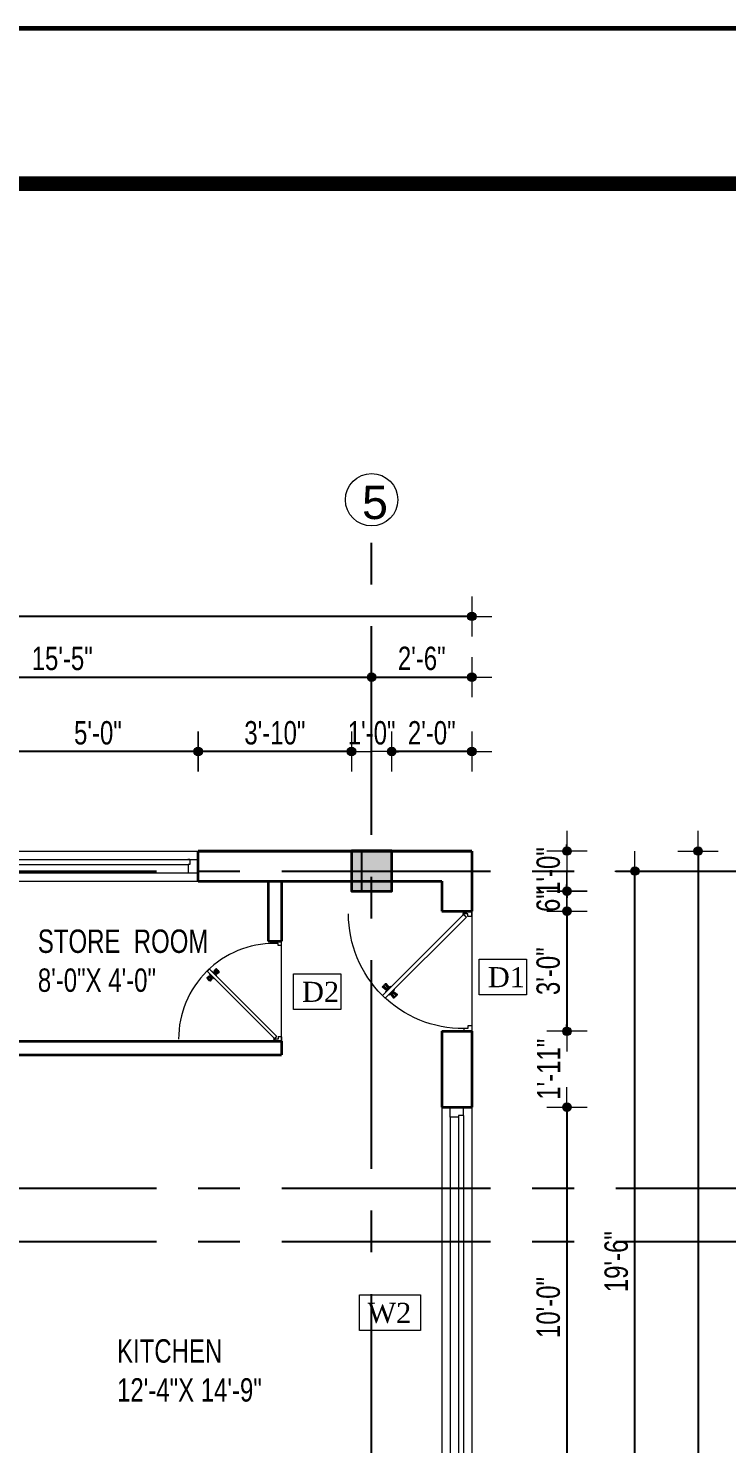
# Model space of a CAD drawing. Header units: inches. Extents: x 108286 to 1018414, y -1240248 to 57686.
# Drawn here: x 503304.4 to 503513.5, y -615764.9 to -615341 of the extents above; entities that cross this region are included whole.
import ezdxf

# ---------------------------------------------------------------- set-up
doc = ezdxf.new("R2010")
doc.units = ezdxf.units.IN
doc.header["$MEASUREMENT"] = 0
doc.linetypes.add('CENTERX2', pattern=[4, 2.5, -0.5, 0.5, -0.5])
for name, color, linetype, lineweight in [('DIMENSION', 142, 'Continuous', 13), ('dimentions', 123, 'Continuous', 9), ('DOOR - ELE- KHA', 142, 'Continuous', 15), ('DOOR WINDOW', 6, 'Continuous', 0), ('ELEVATION', 31, 'Continuous', 25), ('furniture', 32, 'Continuous', 13), ('pillar', 1, 'Continuous', 35), ('SHEETS', 7, 'Continuous', 60), ('TEXT', 231, 'Continuous', 20), ('WALL', 8, 'Continuous', 35)]:
    doc.layers.add(name, color=color, linetype=linetype, lineweight=lineweight)
doc.layers.add('VEHICLE', color=9, linetype='Continuous')
doc.styles.add('7 INCH', font='swisscl.ttf', dxfattribs={"height": 7})
doc.styles.add('7 INCH str', font='times.ttf', dxfattribs={"height": 6})
doc.dimstyles.new('7 INCH', dxfattribs={"dimscale": 0, "dimtxt": 7, "dimasz": 1, "dimexe": 2, "dimexo": 9, "dimgap": 2, "dimtad": 1, "dimdec": 0, "dimzin": 3, "dimdsep": 46, "dimlunit": 4, "dimtxsty": '7 INCH', "dimblk": 'DIM', "dimcen": 3, "dimdle": 3, "dimse1": 1, "dimse2": 1, "dimclrd": 256, "dimclre": 256, "dimclrt": 7, "dimadec": 1, "dimazin": 2, "dimtfac": 1, "dimtdec": 0, "dimtix": 1, "dimtofl": 0, "dimtmove": 2, "dimatfit": 3, "dimldrblk": 'ARW', "dimfxl": 2, "dimfrac": 2, "dimtolj": 2, "dimtzin": 0, "dimarcsym": 0})

# ---------------------------------------------------------------- blocks, each defined once
blk = doc.blocks.new('DFGDG')
at = {"layer": 'pillar'}
blk.add_hatch(color=4, dxfattribs=at).paths.add_polyline_path([(456398.92, -510693.64), (456386.92, -510693.64), (456386.92, -510705.64), (456398.92, -510705.64)])
blk.add_lwpolyline([(456398.92, -510693.64), (456386.92, -510693.64), (456386.92, -510705.64), (456398.92, -510705.64)], close=True, dxfattribs=at)
blk = doc.blocks.new('*U476')
at = {"layer": 'DOOR WINDOW'}
for p, q in [((-184.36, 4.5), (-184.36, -4.5)), ((-184.36, 4.5), (-124.36, 4.5)), ((-124.36, 4.5), (-124.36, -4.5)), ((-124.36, 4.5), (-124.36, -4.5)), ((-124.36, 4.5), (-124.36, -4.5)), ((-181.86, 2), (-184.36, 2)), ((-181.86, 2), (-126.86, 2)), ((-181.86, 2), (-181.86, 0.5)), ((-181.86, 0.5), (-181.36, 0.5)), ((-181.36, 0.5), (-181.36, -2)), ((-181.36, 0.5), (-127.36, 0.5)), ((-126.86, 2), (-127.46, 2)), ((-127.36, 0.5), (-127.36, -2)), ((-126.86, 0.5), (-127.36, 0.5)), ((-127.36, 0.5), (-127.36, -2)), ((-126.86, 0.5), (-127.36, 0.5)), ((-126.86, 2), (-126.86, 0.5)), ((-126.86, 2), (-126.86, 0.5)), ((-126.86, 2), (-124.36, 2)), ((-181.36, -2), (-184.36, -2)), ((-181.36, -2), (-127.36, -2)), ((-127.46, -2), (-127.36, -2)), ((-127.36, -2), (-124.36, -2)), ((-184.36, -4.5), (-124.36, -4.5))]:
    blk.add_line(p, q, dxfattribs=at)
blk = doc.blocks.new('*U479')
at = {"layer": 'DOOR WINDOW'}
for p, q in [((-184.36, 4.5), (-184.36, -4.5)), ((-184.36, 4.5), (-64.36, 4.5)), ((-64.36, 4.5), (-64.36, -4.5)), ((-64.36, 4.5), (-64.36, -4.5)), ((-64.36, 4.5), (-64.36, -4.5)), ((-181.86, 2), (-184.36, 2)), ((-181.86, 2), (-66.86, 2)), ((-181.86, 2), (-181.86, 0.5)), ((-181.86, 0.5), (-181.36, 0.5)), ((-181.36, 0.5), (-181.36, -2)), ((-181.36, 0.5), (-67.36, 0.5)), ((-66.86, 2), (-67.46, 2)), ((-67.36, 0.5), (-67.36, -2)), ((-66.86, 0.5), (-67.36, 0.5)), ((-67.36, 0.5), (-67.36, -2)), ((-66.86, 0.5), (-67.36, 0.5)), ((-66.86, 2), (-66.86, 0.5)), ((-66.86, 2), (-66.86, 0.5)), ((-66.86, 2), (-64.36, 2)), ((-181.36, -2), (-184.36, -2)), ((-181.36, -2), (-67.36, -2)), ((-67.46, -2), (-67.36, -2)), ((-67.36, -2), (-64.36, -2)), ((-184.36, -4.5), (-64.36, -4.5))]:
    blk.add_line(p, q, dxfattribs=at)
blk = doc.blocks.new('2ft6in')
at = {"layer": 'DOOR - ELE- KHA'}
for p, q in [((0.84, 2.1), (21.02, 22.28)), ((21.71, 21.6), (1.47, 1.37)), ((18.81, 20.78), (18.04, 21.4)), ((18.06, 21.44), (18.48, 21.86)), ((18.74, 20.79), (18.06, 21.34)), ((18.08, 21.51), (18.45, 21.88)), ((18.11, 21.49), (18.08, 21.51)), ((18.86, 20.83), (18.08, 21.46)), ((18.95, 20.92), (18.2, 21.58)), ((18.44, 21.9), (18.31, 21.77)), ((18.33, 21.76), (18.31, 21.77)), ((19.07, 21.03), (18.34, 21.72)), ((18.44, 21.9), (18.56, 22.02)), ((18.82, 22.25), (18.45, 21.88)), ((18.9, 22.28), (18.48, 21.86)), ((18.58, 22.01), (18.56, 22.02)), ((19.3, 21.26), (18.61, 22)), ((19.42, 21.38), (18.75, 22.14)), ((18.84, 22.23), (18.82, 22.25)), ((19.51, 21.48), (18.88, 22.26)), ((19.55, 21.53), (18.93, 22.3)), ((19.54, 21.59), (18.99, 22.27)), ((19.54, 21.5), (19.18, 21.15)), ((19.45, 21.31), (19.24, 21.1)), ((19.55, 21.22), (19.33, 21.01)), ((19.47, 21.15), (19.38, 21.24)), ((19.51, 21.19), (19.42, 21.28)), ((19.53, 21.21), (19.44, 21.3)), ((19.45, 21.41), (19.45, 21.41)), ((19.54, 21.22), (19.45, 21.31)), ((19.89, 21.24), (19.58, 21.08)), ((20.07, 21.42), (19.64, 21.15)), ((19.64, 21.23), (19.64, 21.23)), ((19.74, 21.24), (19.73, 21.23)), ((20.12, 21.49), (19.74, 21.24)), ((20.22, 21.48), (20.22, 21.49)), ((21.71, 21.6), (21.02, 22.28)), ((18.83, 20.8), (19.18, 21.15)), ((18.84, 20.21), (19.1, 20.6)), ((18.85, 20.11), (18.84, 20.12)), ((18.91, 20.27), (19.19, 20.69)), ((18.92, 20.89), (18.93, 20.88)), ((19.02, 20.88), (19.24, 21.1)), ((19.13, 20.8), (19.03, 20.9)), ((19.12, 20.8), (19.03, 20.89)), ((19.15, 20.82), (19.05, 20.92)), ((19.09, 20.44), (19.25, 20.76)), ((19.19, 20.87), (19.1, 20.96)), ((19.1, 20.7), (19.11, 20.69)), ((19.1, 20.6), (19.1, 20.6)), ((19.11, 20.79), (19.33, 21.01)), ((19.25, 20.93), (19.16, 21.02)), ((19.28, 20.63), (19.32, 20.83)), ((19.4, 21.08), (19.31, 21.17)), ((19.43, 20.78), (19.4, 20.9)), ((19.55, 20.91), (19.43, 20.94)), ((19.7, 21.06), (19.51, 21.01)), ((19.53, 19.43), (19.54, 19.42)), ((19.64, 19.42), (20.02, 19.67)), ((19.69, 19.49), (20.12, 19.76)), ((19.87, 19.67), (20.18, 19.83)), ((20.02, 19.67), (20.03, 19.68)), ((20.06, 19.85), (20.25, 19.9)), ((20.12, 19.68), (20.12, 19.68)), ((20.21, 20), (20.33, 19.97)), ((20.21, 19.69), (20.43, 19.9)), ((20.21, 19.38), (20.83, 18.61)), ((20.22, 19.41), (20.57, 19.76)), ((20.22, 19.69), (20.31, 19.6)), ((20.22, 19.32), (20.76, 18.64)), ((20.23, 19.7), (20.32, 19.61)), ((20.25, 19.72), (20.34, 19.63)), ((20.25, 19.43), (20.88, 18.65)), ((20.29, 19.76), (20.38, 19.67)), ((20.31, 19.6), (20.52, 19.81)), ((20.31, 19.5), (20.31, 19.5)), ((20.33, 20.13), (20.36, 20.01)), ((20.34, 19.53), (21, 18.77)), ((20.36, 19.83), (20.45, 19.74)), ((20.65, 20.12), (20.43, 19.9)), ((20.48, 20.28), (20.44, 20.08)), ((20.46, 19.64), (21.14, 18.91)), ((20.5, 19.98), (20.6, 19.89)), ((20.67, 20.47), (20.51, 20.15)), ((20.74, 20.03), (20.52, 19.81)), ((20.85, 20.64), (20.57, 20.22)), ((20.93, 20.11), (20.57, 19.76)), ((20.57, 20.04), (20.66, 19.95)), ((20.61, 20.09), (20.7, 19.99)), ((20.63, 20.11), (20.72, 20.01)), ((20.64, 20.11), (20.73, 20.02)), ((20.66, 20.31), (20.65, 20.31)), ((20.65, 20.21), (20.65, 20.22)), ((20.91, 20.7), (20.66, 20.31)), ((20.69, 19.87), (21.42, 19.19)), ((20.81, 19.99), (21.56, 19.33)), ((20.84, 20.02), (20.83, 20.03)), ((20.86, 18.63), (21.28, 19.05)), ((20.9, 20.08), (21.68, 19.45)), ((20.91, 20.8), (20.91, 20.79)), ((20.91, 18.68), (20.94, 18.66)), ((20.94, 18.66), (21.31, 19.03)), ((20.95, 20.13), (21.72, 19.51)), ((21.02, 20.12), (21.7, 19.57)), ((21.18, 18.9), (21.2, 18.89)), ((21.32, 19.01), (21.2, 18.89)), ((21.7, 19.47), (21.28, 19.05)), ((21.67, 19.4), (21.31, 19.03)), ((21.32, 19.01), (21.44, 19.14)), ((21.43, 19.15), (21.44, 19.14)), ((21.65, 19.42), (21.67, 19.4)), ((0, 2), (0, 0)), ((0.6, 2), (0, 2)), ((1.33, 0), (0, 0)), ((0, 0), (30, 0)), ((0.6, 1.26), (0.6, 2.04)), ((0.67, 1.26), (0.6, 1.26)), ((0.67, 1.26), (0.67, 2.01)), ((0.67, 1), (0.67, 1.26)), ((1.33, 1), (0.67, 1)), ((1.31, 1.53), (0.79, 2.06)), ((1.36, 1.58), (0.81, 2.12)), ((1.36, 1.58), (1.31, 1.53)), ((1.47, 1.37), (1.31, 1.53)), ((1.33, 0), (1.33, 1)), ((28.67, 0), (28.67, 1)), ((28.67, 1), (29.33, 1)), ((28.67, 0), (30, 0)), ((29.33, 1), (29.33, 2)), ((29.33, 2), (30, 2)), ((30, 0), (30, 2))]:
    blk.add_line(p, q, dxfattribs=at)
for radius in [0.129, 0.0627]:
    blk.add_circle((0.68, 2.14), radius, dxfattribs=at)
for centre, radius, start, end in [((0.68, 2.14), 28.65, 359.7285, 90.0333), ((18.94, 22.23), 0.0667, 38.9236, 135), ((19.4, 21.36), 0.0667, 315, 45), ((19.49, 21.55), 0.0667, 315, 38.9236), ((19.6, 21.18), 0.0667, 50.2572, 135), ((19.68, 21.28), 0.0667, 230.2572, 315), ((20.17, 21.44), 0.0667, 45, 135), ((18.78, 20.84), 0.0667, 231.0764, 315), ((18.89, 20.16), 0.0667, 135, 225), ((18.97, 20.93), 0.0667, 225, 315), ((19.16, 20.74), 0.0667, 135, 219.7428), ((19.06, 20.65), 0.0667, 315, 39.7428), ((19.59, 19.47), 0.0667, 225, 315), ((20.07, 19.63), 0.0667, 50.2572, 135), ((20.16, 19.73), 0.0667, 230.2572, 315), ((20.27, 19.36), 0.0667, 135, 218.9236), ((20.35, 19.55), 0.0667, 135, 225), ((20.7, 20.26), 0.0667, 135, 219.7428), ((20.6, 20.17), 0.0667, 315, 39.7428), ((20.78, 19.98), 0.0667, 45, 135), ((20.82, 18.68), 0.0667, 218.9236, 315), ((20.87, 20.75), 0.0667, 315, 45), ((20.98, 20.07), 0.0667, 51.0764, 135), ((21.65, 19.52), 0.0667, 315, 51.0764)]:
    blk.add_arc(centre, radius, start, end, dxfattribs=at)
blk = doc.blocks.new('*U482')
at = {"layer": 'DOOR - ELE- KHA'}
blk.add_blockref('2ft6in', (0, 0), dxfattribs=at)
blk = doc.blocks.new('3ft')
at = {"layer": 'DOOR - ELE- KHA'}
for p, q in [((1.01, 2.52), (25.23, 26.74)), ((26.05, 25.92), (1.77, 1.64)), ((22.57, 24.94), (21.65, 25.68)), ((21.67, 25.73), (22.17, 26.23)), ((22.49, 24.95), (21.67, 25.61)), ((22.63, 24.99), (21.69, 25.75)), ((21.7, 25.82), (22.14, 26.26)), ((21.73, 25.79), (21.7, 25.82)), ((22.74, 25.1), (21.84, 25.9)), ((22.13, 26.28), (21.98, 26.13)), ((21.99, 26.11), (21.98, 26.13)), ((22.88, 25.24), (22.01, 26.06)), ((22.13, 26.28), (22.27, 26.42)), ((22.58, 26.7), (22.14, 26.26)), ((22.67, 26.73), (22.17, 26.23)), ((22.29, 26.41), (22.27, 26.42)), ((23.16, 25.52), (22.34, 26.39)), ((23.3, 25.66), (22.5, 26.56)), ((22.61, 26.67), (22.58, 26.7)), ((23.41, 25.77), (22.65, 26.71)), ((23.46, 25.83), (22.72, 26.75)), ((23.45, 25.91), (22.79, 26.73)), ((23.44, 25.81), (23.02, 25.38)), ((23.34, 25.58), (23.08, 25.32)), ((23.46, 25.47), (23.19, 25.21)), ((23.36, 25.37), (23.25, 25.49)), ((23.41, 25.43), (23.3, 25.54)), ((23.33, 25.7), (23.34, 25.69)), ((23.45, 25.46), (23.33, 25.57)), ((23.44, 25.45), (23.33, 25.56)), ((23.87, 25.49), (23.49, 25.3)), ((24.08, 25.71), (23.57, 25.38)), ((23.57, 25.47), (23.57, 25.47)), ((24.15, 25.79), (23.68, 25.48)), ((23.68, 25.48), (23.68, 25.48)), ((24.27, 25.78), (24.26, 25.79)), ((26.05, 25.92), (25.23, 26.74)), ((22.6, 24.96), (23.02, 25.38)), ((22.61, 24.25), (22.92, 24.72)), ((22.62, 24.13), (22.61, 24.14)), ((22.69, 24.32), (23.02, 24.83)), ((22.7, 25.07), (22.71, 25.06)), ((22.82, 25.06), (23.08, 25.32)), ((22.94, 24.95), (22.83, 25.07)), ((22.95, 24.96), (22.84, 25.07)), ((22.98, 24.99), (22.86, 25.1)), ((23.03, 25.04), (22.91, 25.15)), ((22.91, 24.53), (23.1, 24.91)), ((22.92, 24.72), (22.92, 24.72)), ((22.93, 24.94), (23.19, 25.21)), ((22.93, 24.84), (22.93, 24.83)), ((23.11, 25.12), (22.99, 25.23)), ((23.13, 24.76), (23.18, 24.99)), ((23.28, 25.3), (23.17, 25.41)), ((23.31, 24.94), (23.28, 25.08)), ((23.46, 25.09), (23.32, 25.13)), ((23.64, 25.27), (23.41, 25.22)), ((23.44, 23.31), (23.45, 23.3)), ((23.56, 23.3), (24.03, 23.61)), ((23.63, 23.38), (24.14, 23.72)), ((23.84, 23.6), (24.22, 23.79)), ((24.03, 23.61), (24.03, 23.62)), ((24.07, 23.82), (24.3, 23.88)), ((24.14, 23.62), (24.14, 23.62)), ((24.25, 24), (24.39, 23.97)), ((24.25, 23.62), (24.51, 23.89)), ((24.25, 23.26), (24.99, 22.34)), ((24.26, 23.29), (24.69, 23.71)), ((24.26, 23.63), (24.37, 23.52)), ((24.26, 23.18), (24.92, 22.37)), ((24.27, 23.64), (24.38, 23.53)), ((24.3, 23.67), (24.41, 23.56)), ((24.3, 23.32), (25.06, 22.38)), ((24.35, 23.72), (24.46, 23.61)), ((24.37, 23.52), (24.63, 23.77)), ((24.37, 23.4), (24.37, 23.4)), ((24.4, 24.15), (24.43, 24.01)), ((24.41, 23.43), (25.2, 22.53)), ((24.43, 23.8), (24.54, 23.69)), ((24.78, 24.15), (24.51, 23.89)), ((24.58, 24.33), (24.52, 24.1)), ((24.55, 23.57), (25.37, 22.7)), ((24.6, 23.97), (24.72, 23.86)), ((24.8, 24.56), (24.61, 24.18)), ((24.89, 24.03), (24.63, 23.77)), ((25.02, 24.77), (24.68, 24.26)), ((24.68, 24.05), (24.79, 23.94)), ((25.11, 24.14), (24.69, 23.71)), ((24.73, 24.1), (24.85, 23.99)), ((24.76, 24.13), (24.87, 24.02)), ((24.77, 24.14), (24.88, 24.03)), ((24.79, 24.38), (24.78, 24.37)), ((24.78, 24.26), (24.78, 24.26)), ((25.1, 24.84), (24.79, 24.38)), ((24.83, 23.85), (25.7, 23.03)), ((24.97, 23.99), (25.87, 23.2)), ((25, 24.03), (25, 24.03)), ((25.04, 22.36), (25.54, 22.86)), ((25.08, 24.1), (26.02, 23.34)), ((25.09, 24.96), (25.1, 24.95)), ((25.1, 22.42), (25.13, 22.39)), ((25.13, 22.39), (25.57, 22.83)), ((25.14, 24.15), (26.06, 23.41)), ((25.22, 24.14), (26.03, 23.48)), ((25.42, 22.68), (25.43, 22.67)), ((25.58, 22.82), (25.43, 22.67)), ((26.04, 23.37), (25.54, 22.86)), ((26.01, 23.27), (25.57, 22.83)), ((25.58, 22.82), (25.73, 22.97)), ((25.72, 22.98), (25.73, 22.97)), ((25.98, 23.3), (26.01, 23.27)), ((0, 2.4), (0, 0)), ((0.72, 2.4), (0, 2.4)), ((1.6, 0), (0, 0)), ((0, 0), (36, 0)), ((0.72, 1.52), (0.72, 2.44)), ((0.8, 1.52), (0.72, 1.52)), ((0.8, 1.52), (0.8, 2.41)), ((0.8, 1.2), (0.8, 1.52)), ((1.6, 1.2), (0.8, 1.2)), ((1.57, 1.84), (0.94, 2.47)), ((1.63, 1.89), (0.97, 2.55)), ((1.63, 1.89), (1.57, 1.84)), ((1.77, 1.64), (1.57, 1.84)), ((1.6, 0), (1.6, 1.2)), ((34.4, 0), (34.4, 1.2)), ((34.4, 1.2), (35.2, 1.2)), ((34.4, 0), (36, 0)), ((35.2, 1.2), (35.2, 2.4)), ((35.2, 2.4), (36, 2.4)), ((36, 0), (36, 2.4))]:
    blk.add_line(p, q, dxfattribs=at)
for radius in [0.155, 0.0752]:
    blk.add_circle((0.82, 2.56), radius, dxfattribs=at)
for centre, radius, start, end in [((0.82, 2.56), 34.38, 359.7285, 90.0333), ((22.73, 26.68), 0.08, 38.9236, 135), ((23.28, 25.63), 0.08, 315, 45), ((23.39, 25.86), 0.08, 315, 38.9236), ((23.51, 25.41), 0.08, 50.2572, 135), ((23.62, 25.53), 0.08, 230.2572, 315), ((24.2, 25.73), 0.08, 45, 135), ((22.54, 25.01), 0.08, 231.0764, 315), ((22.67, 24.2), 0.08, 135, 225), ((22.77, 25.12), 0.08, 225, 315), ((22.99, 24.89), 0.08, 135, 219.7428), ((22.87, 24.78), 0.08, 315, 39.7428), ((23.51, 23.36), 0.08, 225, 315), ((24.09, 23.56), 0.08, 50.2572, 135), ((24.2, 23.68), 0.08, 230.2572, 315), ((24.32, 23.23), 0.08, 135, 218.9236), ((24.42, 23.46), 0.08, 135, 225), ((24.84, 24.31), 0.08, 135, 219.7428), ((24.72, 24.21), 0.08, 315, 39.7428), ((24.94, 23.98), 0.08, 45, 135), ((24.98, 22.42), 0.08, 218.9236, 315), ((25.04, 24.89), 0.08, 315, 45), ((25.17, 24.08), 0.08, 51.0764, 135), ((25.98, 23.42), 0.08, 315, 51.0764)]:
    blk.add_arc(centre, radius, start, end, dxfattribs=at)
blk = doc.blocks.new('*U483')
at = {"color": 3, "xscale": -1}
blk.add_blockref('3ft', (42, 0), dxfattribs=at)
blk = doc.blocks.new('DIM')
at = {"layer": 'DIMENSION'}
h = blk.add_hatch(color=256, dxfattribs=at)
h.paths.add_polyline_path([(0, 1.28), (0, 0), (1.28, 0, 0.414214)])
h.paths.add_polyline_path([(1.28, 0), (0, 0), (0, -1.28, 0.414214)])
h.paths.add_polyline_path([(0, 0), (-1.28, 0, 0.414214), (0, -1.28)])
h.paths.add_polyline_path([(0, 1.28, 0.414214), (-1.28, 0), (0, 0)])
for p, q in [((0, 6), (0, -6)), ((-6, 0), (6, 0))]:
    blk.add_line(p, q, dxfattribs=at)
blk.add_circle((0, 0), 1.28, dxfattribs=at)
blk = doc.blocks.new('*D613')
at = {"layer": 'Defpoints', "color": 0, "ltscale": 15}
for p in [(503413.21, -615557.64), (503413.21, -615587.42), (503437.21, -615587.42)]:
    blk.add_point(p, dxfattribs=at)
at = {"layer": 'dimentions', "lineweight": -2, "ltscale": 15}
blk.add_line((503436.21, -615557.64), (503414.21, -615557.64), dxfattribs=at)
at = {"layer": 'dimentions', "lineweight": -2, "ltscale": 15, "rotation": 180}
blk.add_blockref('DIM', (503413.21, -615557.64), dxfattribs=at)
at = {"layer": 'dimentions', "lineweight": -2, "ltscale": 15}
blk.add_blockref('DIM', (503437.21, -615557.64), dxfattribs=at)
at = {"layer": 'dimentions', "color": 7, "ltscale": 15, "insert": (503425.21, -615552.06), "char_height": 7, "attachment_point": 5, "style": '7 INCH'}
blk.add_mtext('\\A2;2\'-0"', dxfattribs=at)
blk = doc.blocks.new('ARW')
at = {"layer": 'DIMENSION'}
blk.add_lwpolyline([(-0.5, 0, 0, 3, 0), (-5.5, 0, 0, 0, 0), (-0.5, 0, 0, 0, 0)], format="xyseb", dxfattribs=at)
blk = doc.blocks.new('*D614')
at = {"layer": 'Defpoints', "color": 0, "ltscale": 15}
for p in [(503401.21, -615557.64), (503401.21, -615587.42), (503413.21, -615587.42)]:
    blk.add_point(p, dxfattribs=at)
at = {"layer": 'dimentions', "lineweight": -2, "ltscale": 15}
for p, q in [((503400.21, -615557.64), (503399.21, -615557.64)), ((503414.21, -615557.64), (503415.21, -615557.64))]:
    blk.add_line(p, q, dxfattribs=at)
blk.add_blockref('DIM', (503401.21, -615557.64), dxfattribs=at)
at = {"layer": 'dimentions', "lineweight": -2, "ltscale": 15, "rotation": 180}
blk.add_blockref('DIM', (503413.21, -615557.64), dxfattribs=at)
at = {"layer": 'dimentions', "color": 7, "ltscale": 15, "insert": (503407.21, -615552.06), "char_height": 7, "attachment_point": 5, "style": '7 INCH'}
blk.add_mtext('\\A2;1\'-0"', dxfattribs=at)
blk = doc.blocks.new('*D615')
at = {"layer": 'Defpoints', "color": 0, "ltscale": 15}
for p in [(503355.27, -615557.64), (503355.27, -615587.42), (503401.21, -615587.42)]:
    blk.add_point(p, dxfattribs=at)
at = {"layer": 'dimentions', "lineweight": -2, "ltscale": 15}
blk.add_line((503400.21, -615557.64), (503356.27, -615557.64), dxfattribs=at)
at = {"layer": 'dimentions', "lineweight": -2, "ltscale": 15, "rotation": 180}
blk.add_blockref('DIM', (503355.27, -615557.64), dxfattribs=at)
at = {"layer": 'dimentions', "lineweight": -2, "ltscale": 15}
blk.add_blockref('DIM', (503401.21, -615557.64), dxfattribs=at)
at = {"layer": 'dimentions', "color": 7, "ltscale": 15, "insert": (503378.24, -615552.05), "char_height": 7, "attachment_point": 5, "style": '7 INCH'}
blk.add_mtext('\\A2;3\'-10"', dxfattribs=at)
blk = doc.blocks.new('*D616')
at = {"layer": 'Defpoints', "color": 0, "ltscale": 15}
for p in [(503295.27, -615557.64), (503295.27, -615587.42), (503355.27, -615587.42)]:
    blk.add_point(p, dxfattribs=at)
at = {"layer": 'dimentions', "lineweight": -2, "ltscale": 15}
blk.add_line((503354.27, -615557.64), (503296.27, -615557.64), dxfattribs=at)
at = {"layer": 'dimentions', "lineweight": -2, "ltscale": 15, "rotation": 180}
blk.add_blockref('DIM', (503295.27, -615557.64), dxfattribs=at)
at = {"layer": 'dimentions', "lineweight": -2, "ltscale": 15}
blk.add_blockref('DIM', (503355.27, -615557.64), dxfattribs=at)
at = {"layer": 'dimentions', "color": 7, "ltscale": 15, "insert": (503325.27, -615552.06), "char_height": 7, "attachment_point": 5, "style": '7 INCH'}
blk.add_mtext('\\A2;5\'-0"', dxfattribs=at)
blk = doc.blocks.new('*D634')
at = {"layer": 'Defpoints', "color": 0, "ltscale": 15}
for p in [(503407.21, -615535.35), (503221.96, -615587.42), (503407.21, -615587.42)]:
    blk.add_point(p, dxfattribs=at)
at = {"layer": 'dimentions', "lineweight": -2, "ltscale": 15}
blk.add_line((503222.96, -615535.35), (503406.21, -615535.35), dxfattribs=at)
at = {"layer": 'dimentions', "lineweight": -2, "ltscale": 15, "rotation": 180}
blk.add_blockref('DIM', (503221.96, -615535.35), dxfattribs=at)
at = {"layer": 'dimentions', "lineweight": -2, "ltscale": 15}
blk.add_blockref('DIM', (503407.21, -615535.35), dxfattribs=at)
at = {"layer": 'dimentions', "color": 7, "ltscale": 15, "insert": (503314.58, -615529.78), "char_height": 7, "attachment_point": 5, "style": '7 INCH'}
blk.add_mtext('\\A2;15\'-5"', dxfattribs=at)
blk = doc.blocks.new('*D635')
at = {"layer": 'Defpoints', "color": 0, "ltscale": 15}
for p in [(503437.21, -615535.35), (503407.21, -615587.42), (503437.21, -615587.42)]:
    blk.add_point(p, dxfattribs=at)
at = {"layer": 'dimentions', "lineweight": -2, "ltscale": 15}
blk.add_line((503408.21, -615535.35), (503436.21, -615535.35), dxfattribs=at)
at = {"layer": 'dimentions', "lineweight": -2, "ltscale": 15, "rotation": 180}
blk.add_blockref('DIM', (503407.21, -615535.35), dxfattribs=at)
at = {"layer": 'dimentions', "lineweight": -2, "ltscale": 15}
blk.add_blockref('DIM', (503437.21, -615535.35), dxfattribs=at)
at = {"layer": 'dimentions', "color": 7, "ltscale": 15, "insert": (503422.21, -615529.76), "char_height": 7, "attachment_point": 5, "style": '7 INCH'}
blk.add_mtext('\\A2;2\'-6"', dxfattribs=at)
blk = doc.blocks.new('*D636')
at = {"layer": 'Defpoints', "color": 0, "ltscale": 15}
for p in [(502817.21, -615517.14), (503437.21, -615587.42), (502817.21, -615688.41)]:
    blk.add_point(p, dxfattribs=at)
at = {"layer": 'dimentions', "lineweight": -2, "ltscale": 15}
blk.add_line((503436.21, -615517.14), (502818.21, -615517.14), dxfattribs=at)
at = {"layer": 'dimentions', "lineweight": -2, "ltscale": 15, "rotation": 180}
blk.add_blockref('DIM', (502817.21, -615517.14), dxfattribs=at)
at = {"layer": 'dimentions', "lineweight": -2, "ltscale": 15}
blk.add_blockref('DIM', (503437.21, -615517.14), dxfattribs=at)
at = {"layer": 'dimentions', "color": 7, "ltscale": 15, "insert": (503127.21, -615511.56), "char_height": 7, "attachment_point": 5, "style": '7 INCH'}
blk.add_mtext('\\A2;51\'-8"', dxfattribs=at)
blk = doc.blocks.new('*D637')
at = {"layer": 'Defpoints', "color": 0, "ltscale": 15}
for p in [(503413.21, -615587.42), (503413.21, -615599.42), (503465.69, -615599.42)]:
    blk.add_point(p, dxfattribs=at)
at = {"layer": 'dimentions', "lineweight": -2, "ltscale": 15}
for p, q in [((503465.69, -615586.42), (503465.69, -615585.42)), ((503465.69, -615600.42), (503465.69, -615601.42))]:
    blk.add_line(p, q, dxfattribs=at)
for p, rotation in [((503465.69, -615587.42), 270), ((503465.69, -615599.42), 90)]:
    blk.add_blockref('DIM', p, dxfattribs=dict(at, rotation=rotation))
at = {"layer": 'dimentions', "color": 7, "ltscale": 15, "insert": (503460.11, -615593.42), "char_height": 7, "attachment_point": 5, "rotation": 90, "style": '7 INCH'}
blk.add_mtext('\\A2;1\'-0"', dxfattribs=at)
blk = doc.blocks.new('*D638')
at = {"layer": 'Defpoints', "color": 0, "ltscale": 15}
for p in [(503413.21, -615599.42), (503437.21, -615605.42), (503465.69, -615605.42)]:
    blk.add_point(p, dxfattribs=at)
at = {"layer": 'dimentions', "lineweight": -2, "ltscale": 15}
for p, q in [((503465.69, -615598.42), (503465.69, -615597.42)), ((503465.69, -615606.42), (503465.69, -615607.42))]:
    blk.add_line(p, q, dxfattribs=at)
for p, rotation in [((503465.69, -615599.42), 270), ((503465.69, -615605.42), 90)]:
    blk.add_blockref('DIM', p, dxfattribs=dict(at, rotation=rotation))
at = {"layer": 'dimentions', "color": 7, "ltscale": 15, "insert": (503460.11, -615602.42), "char_height": 7, "attachment_point": 5, "rotation": 90, "style": '7 INCH'}
blk.add_mtext('\\A2;6"', dxfattribs=at)
blk = doc.blocks.new('*D639')
at = {"layer": 'Defpoints', "color": 0, "ltscale": 15}
for p in [(503437.21, -615605.42), (503437.21, -615641.42), (503465.69, -615641.42)]:
    blk.add_point(p, dxfattribs=at)
at = {"layer": 'dimentions', "lineweight": -2, "ltscale": 15}
blk.add_line((503465.69, -615606.42), (503465.69, -615640.42), dxfattribs=at)
for p, rotation in [((503465.69, -615605.42), 90), ((503465.69, -615641.42), 270)]:
    blk.add_blockref('DIM', p, dxfattribs=dict(at, rotation=rotation))
at = {"layer": 'dimentions', "color": 7, "ltscale": 15, "insert": (503460.1, -615623.42), "char_height": 7, "attachment_point": 5, "rotation": 90, "style": '7 INCH'}
blk.add_mtext('\\A2;3\'-0"', dxfattribs=at)
blk = doc.blocks.new('*D640')
at = {"layer": 'Defpoints', "color": 0, "ltscale": 15}
for p in [(503437.21, -615641.42), (503437.21, -615664.14), (503465.69, -615664.14)]:
    blk.add_point(p, dxfattribs=at)
at = {"layer": 'dimentions', "lineweight": -2, "ltscale": 15}
for p, q in [((503465.69, -615640.42), (503465.69, -615639.42)), ((503465.69, -615665.14), (503465.69, -615666.14))]:
    blk.add_line(p, q, dxfattribs=at)
for p, rotation in [((503465.69, -615641.42), 270), ((503465.69, -615664.14), 90)]:
    blk.add_blockref('DIM', p, dxfattribs=dict(at, rotation=rotation))
at = {"layer": 'dimentions', "color": 7, "ltscale": 15, "insert": (503460.19, -615652.78), "char_height": 7, "attachment_point": 5, "rotation": 90, "style": '7 INCH'}
blk.add_mtext('\\A2;1\'-11"', dxfattribs=at)
blk = doc.blocks.new('*D641')
at = {"layer": 'Defpoints', "color": 0, "ltscale": 15}
for p in [(503437.21, -615664.14), (503437.21, -615784.14), (503465.69, -615784.14)]:
    blk.add_point(p, dxfattribs=at)
at = {"layer": 'dimentions', "lineweight": -2, "ltscale": 15}
blk.add_line((503465.69, -615665.14), (503465.69, -615783.14), dxfattribs=at)
for p, rotation in [((503465.69, -615664.14), 90), ((503465.69, -615784.14), 270)]:
    blk.add_blockref('DIM', p, dxfattribs=dict(at, rotation=rotation))
at = {"layer": 'dimentions', "color": 7, "ltscale": 15, "insert": (503460.11, -615724.14), "char_height": 7, "attachment_point": 5, "rotation": 90, "style": '7 INCH'}
blk.add_mtext('\\A2;10\'-0"', dxfattribs=at)
blk = doc.blocks.new('*D652')
at = {"layer": 'Defpoints', "color": 0, "ltscale": 15}
for p in [(503413.21, -615593.42), (503486.04, -615593.42), (503413.21, -615827.42)]:
    blk.add_point(p, dxfattribs=at)
at = {"layer": 'dimentions', "lineweight": -2, "ltscale": 15}
blk.add_line((503486.04, -615826.42), (503486.04, -615594.42), dxfattribs=at)
for p, rotation in [((503486.04, -615593.42), 90), ((503486.04, -615827.42), 270)]:
    blk.add_blockref('DIM', p, dxfattribs=dict(at, rotation=rotation))
at = {"layer": 'dimentions', "color": 7, "ltscale": 15, "insert": (503480.46, -615710.42), "char_height": 7, "attachment_point": 5, "rotation": 90, "style": '7 INCH'}
blk.add_mtext('\\A2;19\'-6"', dxfattribs=at)
blk = doc.blocks.new('*D653')
at = {"layer": 'Defpoints', "color": 0, "ltscale": 15}
for p in [(503437.21, -615587.42), (503227.47, -616073.19), (503504.92, -616073.19)]:
    blk.add_point(p, dxfattribs=at)
at = {"layer": 'dimentions', "lineweight": -2, "ltscale": 15}
blk.add_line((503504.92, -615588.42), (503504.92, -616072.19), dxfattribs=at)
for p, rotation in [((503504.92, -615587.42), 90), ((503504.92, -616073.19), 270)]:
    blk.add_blockref('DIM', p, dxfattribs=dict(at, rotation=rotation))
at = {"layer": 'dimentions', "color": 7, "ltscale": 15, "insert": (503499.33, -615830.31), "char_height": 7, "attachment_point": 5, "rotation": 90, "style": '7 INCH'}
blk.add_mtext('\\A2;40\'-6"', dxfattribs=at)

msp = doc.modelspace()

# ---------------------------------------------------------------- linework, layer by layer
at = {"layer": 'dimentions', "ltscale": 15}
for points in [[(503439.41, -615619.82), (503453.6, -615619.82), (503453.6, -615630.49), (503439.41, -615630.49)], [(503383.77, -615624.21), (503397.97, -615624.21), (503397.97, -615634.88), (503383.77, -615634.88)], [(503403.61, -615720.35), (503421.79, -615720.35), (503421.79, -615731.02), (503403.61, -615731.02)]]:
    msp.add_lwpolyline(points, close=True, dxfattribs=at)
at = {"layer": 'ELEVATION', "color": 0}
for p, q in [((503401.21, -615587.42), (503413.21, -615587.42)), ((503404.21, -615587.42), (503404.21, -615599.42)), ((503404.21, -615587.42), (503404.21, -615599.42)), ((503413.21, -615587.42), (503413.21, -615599.42)), ((503401.21, -615596.42), (503413.21, -615596.42))]:
    msp.add_line(p, q, dxfattribs=at)
at = {"layer": 'furniture'}
msp.add_circle((503407.21, -615482.21), 7.85, dxfattribs=at)
at = {"layer": 'SHEETS'}
for points in [[(502502.29, -615341.01), (505598.29, -615341.01), (505598.29, -617441.01), (502502.29, -617441.01)], [(502595.29, -615386.01), (505553.29, -615386.01), (505553.29, -617396.01), (502595.29, -617396.01)], [(502596.29, -615387.01), (505552.29, -615387.01), (505552.29, -617395.01), (502596.29, -617395.01)], [(502597.29, -615388.01), (505551.29, -615388.01), (505551.29, -617394.01), (502597.29, -617394.01)], [(502598.29, -615389.01), (505550.29, -615389.01), (505550.29, -617393.01), (502598.29, -617393.01)]]:
    msp.add_lwpolyline(points, close=True, dxfattribs=at)
at = {"layer": 'VEHICLE', "linetype": 'CENTERX2', "ltscale": 25}
for p, q in [((503407.21, -616182.61), (503407.21, -615490.07)), ((502680.3, -615593.42), (503544.41, -615593.42)), ((502680.3, -615688.41), (503544.41, -615688.41)), ((502680.3, -615704.41), (503544.41, -615704.41))]:
    msp.add_line(p, q, dxfattribs=at)
at = {"layer": 'WALL', "color": 0}
for p, q in [((503355.27, -615587.42), (503401.21, -615587.42)), ((503437.21, -615587.42), (503355.27, -615587.42)), ((503355.27, -615587.42), (503437.21, -615587.42)), ((503355.27, -615596.42), (503355.27, -615587.42)), ((503437.21, -615587.42), (503437.21, -615596.42)), ((503437.21, -615587.42), (503437.21, -615596.42)), ((503355.27, -615596.42), (503428.21, -615596.42)), ((503376.21, -615596.42), (503376.21, -615614.42)), ((503380.21, -615596.42), (503380.21, -615614.42)), ((503428.21, -615596.42), (503428.21, -615605.42)), ((503437.21, -615596.42), (503437.21, -615605.42)), ((503437.21, -615596.42), (503437.21, -615605.42)), ((503428.21, -615605.42), (503437.21, -615605.42)), ((503376.21, -615614.42), (503380.21, -615614.42)), ((503428.21, -615641.42), (503428.21, -615664.14)), ((503428.21, -615641.42), (503437.21, -615641.42)), ((503437.21, -615641.42), (503437.21, -615664.14)), ((503437.21, -615641.42), (503437.21, -615664.14)), ((503279.96, -615644.42), (503380.21, -615644.42)), ((503332.21, -615644.42), (503376.21, -615644.42)), ((503380.21, -615644.42), (503380.21, -615648.42)), ((503279.96, -615648.42), (503380.21, -615648.42)), ((503428.21, -615664.14), (503437.21, -615664.14))]:
    msp.add_line(p, q, dxfattribs=at)

# ---------------------------------------------------------------- block references
msp.add_blockref('*U476', (503479.62, -615591.92))
at = {"rotation": 270}
msp.add_blockref('*U479', (503432.71, -615848.5), dxfattribs=at)
at = {"layer": 'DIMENSION'}
msp.add_blockref('DFGDG', (47014.29, -104893.77), dxfattribs=at)
at = {"layer": 'DOOR - ELE- KHA', "rotation": 90}
for name, p in [('*U483', (503437.21, -615647.42)), ('*U482', (503380.21, -615644.42))]:
    msp.add_blockref(name, p, dxfattribs=at)

# ---------------------------------------------------------------- texts
at = {"layer": 'dimentions', "ltscale": 15, "char_height": 6, "width": 18.613, "attachment_point": 1, "style": '7 INCH str'}
for s, insert in [('D1', (503442.02, -615622.2)), ('D2', (503386.38, -615626.59)), ('W2', (503405.98, -615722.74))]:
    msp.add_mtext(s, dxfattribs=dict(at, insert=insert))
at = {"layer": 'furniture', "insert": (503404.33, -615477.99), "char_height": 10, "width": 7.2682, "attachment_point": 1, "style": '7 INCH'}
msp.add_mtext('{\\fArial|b0|i0|c0|p34;5}', dxfattribs=at)
at = {"layer": 'TEXT', "char_height": 7, "width": 57.3601, "attachment_point": 1, "style": '7 INCH'}
for s, insert in [('STORE  ROOM\\P8\'-0"X 4\'-0"', (503307.29, -615610.93)), ('KITCHEN\\P12\'-4"X 14\'-9"', (503330.99, -615733.65))]:
    msp.add_mtext(s, dxfattribs=dict(at, insert=insert))

# ---------------------------------------------------------------- dimensions: what is measured, and where the dimension line sits
at = {"layer": 'dimentions', "ltscale": 15}
for base, p1, p2, picture, middle in [((502817.21, -615517.14), (503437.21, -615587.42), (502817.21, -615688.41), '*D636', (503127.21, -615511.56)), ((503407.21, -615535.35), (503221.96, -615587.42), (503407.21, -615587.42), '*D634', (503314.58, -615529.78)), ((503437.21, -615535.35), (503407.21, -615587.42), (503437.21, -615587.42), '*D635', (503422.21, -615529.76)), ((503295.27, -615557.64), (503355.27, -615587.42), (503295.27, -615587.42), '*D616', (503325.27, -615552.06)), ((503355.27, -615557.64), (503401.21, -615587.42), (503355.27, -615587.42), '*D615', (503378.24, -615552.05)), ((503401.21, -615557.64), (503413.21, -615587.42), (503401.21, -615587.42), '*D614', (503407.21, -615552.06)), ((503413.21, -615557.64), (503437.21, -615587.42), (503413.21, -615587.42), '*D613', (503425.21, -615552.06))]:
    dim = msp.add_linear_dim(base=base, p1=p1, p2=p2, dimstyle='7 INCH', override={"dimscale": 1}, dxfattribs=at)
    dim.commit()
    dim.dimension.update_dxf_attribs({"geometry": picture, "text_midpoint": middle})
for base, p1, p2, picture, middle in [((503504.92, -616073.19), (503437.21, -615587.42), (503227.47, -616073.19), '*D653', (503499.33, -615830.31)), ((503465.69, -615599.42), (503413.21, -615587.42), (503413.21, -615599.42), '*D637', (503460.11, -615593.42)), ((503486.04, -615593.42), (503413.21, -615827.42), (503413.21, -615593.42), '*D652', (503480.46, -615710.42)), ((503465.69, -615605.42), (503413.21, -615599.42), (503437.21, -615605.42), '*D638', (503460.11, -615602.42)), ((503465.69, -615641.42), (503437.21, -615605.42), (503437.21, -615641.42), '*D639', (503460.1, -615623.42)), ((503465.69, -615664.14), (503437.21, -615641.42), (503437.21, -615664.14), '*D640', (503460.19, -615652.78)), ((503465.69, -615784.14), (503437.21, -615664.14), (503437.21, -615784.14), '*D641', (503460.11, -615724.14))]:
    dim = msp.add_linear_dim(base=base, p1=p1, p2=p2, angle=90, dimstyle='7 INCH', override={"dimscale": 1}, dxfattribs=at)
    dim.commit()
    dim.dimension.update_dxf_attribs({"geometry": picture, "text_midpoint": middle})

doc.saveas('drawing.dxf')
